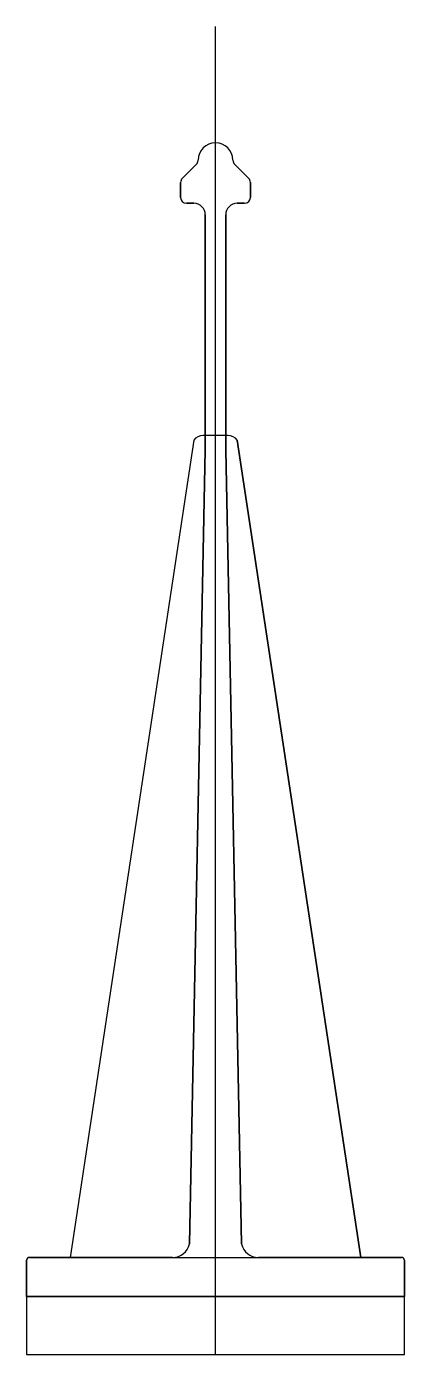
# Model space of a CAD drawing. Extents: x -32 to 32, y 0 to 229.
import ezdxf

# ---------------------------------------------------------------- set-up
doc = ezdxf.new("R2010")
doc.units = 0
doc.layers.get('0').update_dxf_attribs({"linetype": 'CONTINUOUS'})

msp = doc.modelspace()

# ---------------------------------------------------------------- linework, layer by layer
at = {"linetype": 'CONTINUOUS'}
for p, q in [((0, 0), (0, 228.57)), ((-3.29, 204.86), (-5.71, 202.44)), ((-5.71, 202.44), (-3.29, 204.86)), ((5.71, 202.44), (3.29, 204.86)), ((3.29, 204.86), (5.71, 202.44)), ((-6, 201.74), (-6, 199.15)), ((-6, 199.15), (-6, 201.74)), ((6, 199.15), (6, 201.74)), ((6, 201.74), (6, 199.15)), ((-5, 198.15), (-3.75, 198.15)), ((-3.75, 198.15), (-5, 198.15)), ((3.75, 198.15), (5, 198.15)), ((5, 198.15), (3.75, 198.15)), ((-1.75, 196.15), (-1.75, 155.69)), ((-1.75, 155.69), (-1.75, 196.15)), ((1.75, 155.69), (1.75, 196.15)), ((1.75, 196.15), (1.75, 155.69)), ((2.11, 158.2), (-2.11, 158.2)), ((-3.75, 157.35), (-25, 16.7)), ((-3.75, 157.35), (-25, 16.7)), ((-1.75, 155.69), (-4.47, 19.02)), ((-4.47, 19.02), (-1.75, 155.69)), ((4.47, 19.02), (1.75, 155.69)), ((1.75, 155.69), (4.47, 19.02)), ((25, 16.7), (3.75, 157.35)), ((3.75, 157.35), (25, 16.7)), ((-32.5, 16.2), (-32.5, 10)), ((-32.5, 10), (-32.5, 16.2)), ((-7.39, 16.7), (-32, 16.7)), ((-32, 16.7), (-7.39, 16.7)), ((-25, 16.7), (25, 16.7)), ((32, 16.7), (7.39, 16.7)), ((7.39, 16.7), (32, 16.7)), ((32.5, 10), (32.5, 16.2)), ((32.5, 16.2), (32.5, 10)), ((-32.5, 10), (0, 10)), ((0, 10), (-32.5, 10)), ((32.5, 10), (-32.5, 10)), ((-32.5, 10), (-32.5, 0)), ((0, 10), (32.5, 10)), ((32.5, 10), (0, 10)), ((32.5, 0), (32.5, 10)), ((-32.5, 0), (32.5, 0)), ((-32.5, 0), (32.5, 0))]:
    msp.add_line(p, q, dxfattribs=at)
for centre, radius, start, end in [((0, 205.57), 3, 0, 180), ((0, 205.57), 3, 0, 180), ((-4, 205.56), 1, 315.2336, 0.3313), ((-4, 205.56), 1, 315.2336, 0.3313), ((4, 205.56), 1, 179.6687, 224.7664), ((4, 205.56), 1, 179.6687, 224.7664), ((-5, 201.74), 1, 135.2342, 179.7587), ((-5, 201.74), 1, 135.2342, 179.7587), ((5, 201.74), 1, 0.2413, 44.7658), ((5, 201.74), 1, 0.2413, 44.7658), ((-5, 199.15), 1, 180, 270), ((-5, 199.15), 1, 180, 270), ((5, 199.15), 1, 270, 0), ((5, 199.15), 1, 270, 0), ((-3.75, 196.15), 2, 0, 90), ((-3.75, 196.15), 2, 0, 90), ((3.75, 196.15), 2, 90, 180), ((3.75, 196.15), 2, 90, 180), ((-2.11, 156.2), 2, 89.8943, 144.9005), ((-2.11, 156.2), 2, 89.8943, 144.9005), ((2.11, 156.2), 2, 35.0995, 90.1057), ((2.11, 156.2), 2, 35.0995, 90.1057), ((-7.39, 19.7), 3, 270.0366, 346.8991), ((-7.39, 19.7), 3, 270.0366, 346.8991), ((7.39, 19.7), 3, 193.1009, 269.9634), ((7.39, 19.7), 3, 193.1009, 269.9634), ((-32, 16.2), 0.5, 90, 180), ((-32, 16.2), 0.5, 90, 180), ((32, 16.2), 0.5, 0, 90), ((32, 16.2), 0.5, 0, 90)]:
    msp.add_arc(centre, radius, start, end, dxfattribs=at)

doc.saveas('drawing.dxf')
